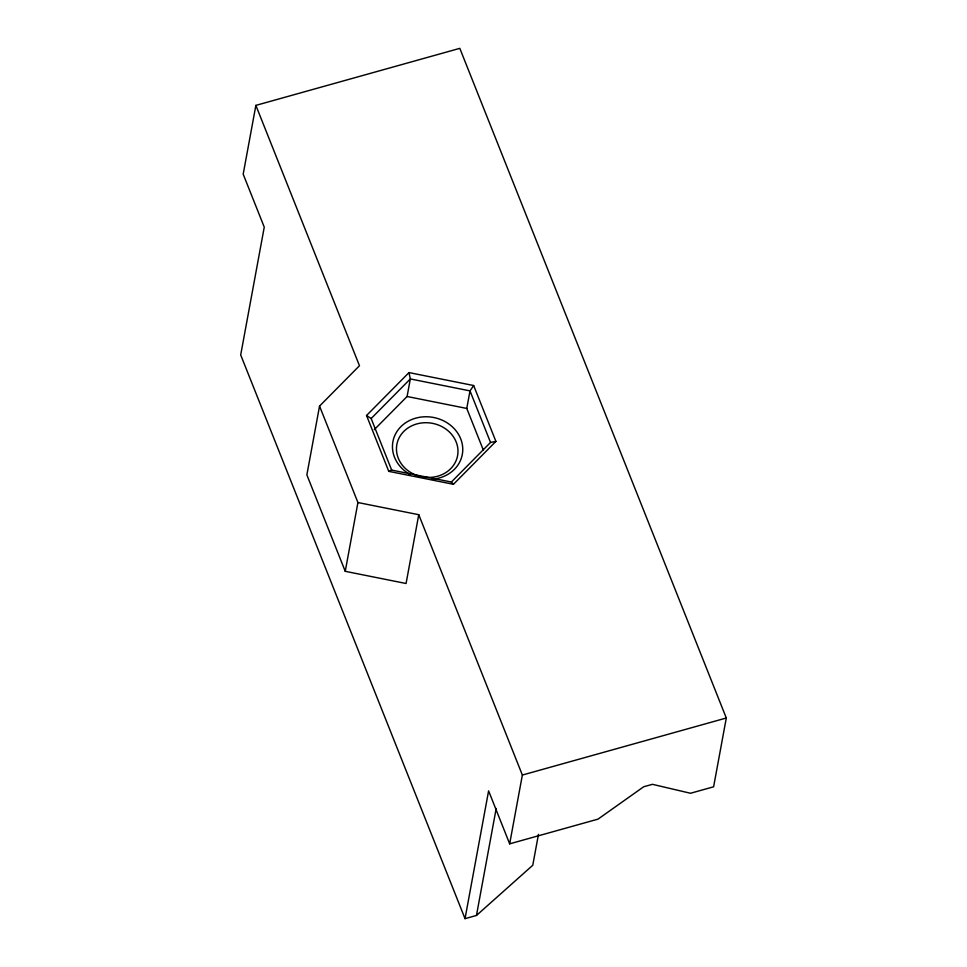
<?xml version="1.0" encoding="UTF-8"?>
<svg xmlns="http://www.w3.org/2000/svg" width="967" height="967" viewBox="0 0 967 967"><rect width="100%" height="100%" fill="white"/><g stroke="black" fill="none" stroke-linecap="round" stroke-linejoin="round"><path stroke-width="1.45" d="M465.03 918.65L488.601 790.873L509.669 843.84L598.017 819.134L643.684 786.763L652.447 784.322L690.498 793.266L713.61 786.8L726.302 718.01L459.808 48.35L255.868 105.391L243.188 174.181L264.257 227.136L240.698 354.925L465.03 918.65L476.465 915.459L532.769 865.26L538.474 834.34M319.545 406.092L306.865 474.87L345.243 571.316L406.067 583.5L418.759 514.71L357.923 502.526L319.545 406.092L359.47 365.731L255.868 105.391M345.243 571.316L357.923 502.526M374.265 429.674L407.095 396.494L410.322 378.943L408.993 372.585L473.661 385.531L495.902 441.387L453.45 484.298L388.77 471.352L366.541 415.496L408.993 372.585M483.403 450.235L466.771 408.437L470.01 390.886L473.661 385.531M476.465 915.459L496.192 808.472M509.669 843.84L522.361 775.051L418.759 514.71M391.671 470.083L371.159 418.53L410.322 378.943L470.01 390.886L490.523 442.439L451.359 482.037L391.671 470.083L388.77 471.352M522.361 775.051L726.302 718.01M490.523 442.439L495.902 441.387M407.095 396.494L466.771 408.437M366.541 415.496L371.159 418.53M451.359 482.037L453.45 484.298M409.911 474.338A35.283 31.137 10.4 0 1 404.013 423.933A35.283 31.137 10.4 0 1 459.591 436.335A35.283 31.137 10.4 0 1 431.826 479.233M420.452 476.489A30.871 27.245 10.4 0 1 404.327 430.907A30.871 27.245 10.4 0 1 456.327 442.366A30.871 27.245 10.4 0 1 421.757 476.767"/></g></svg>
